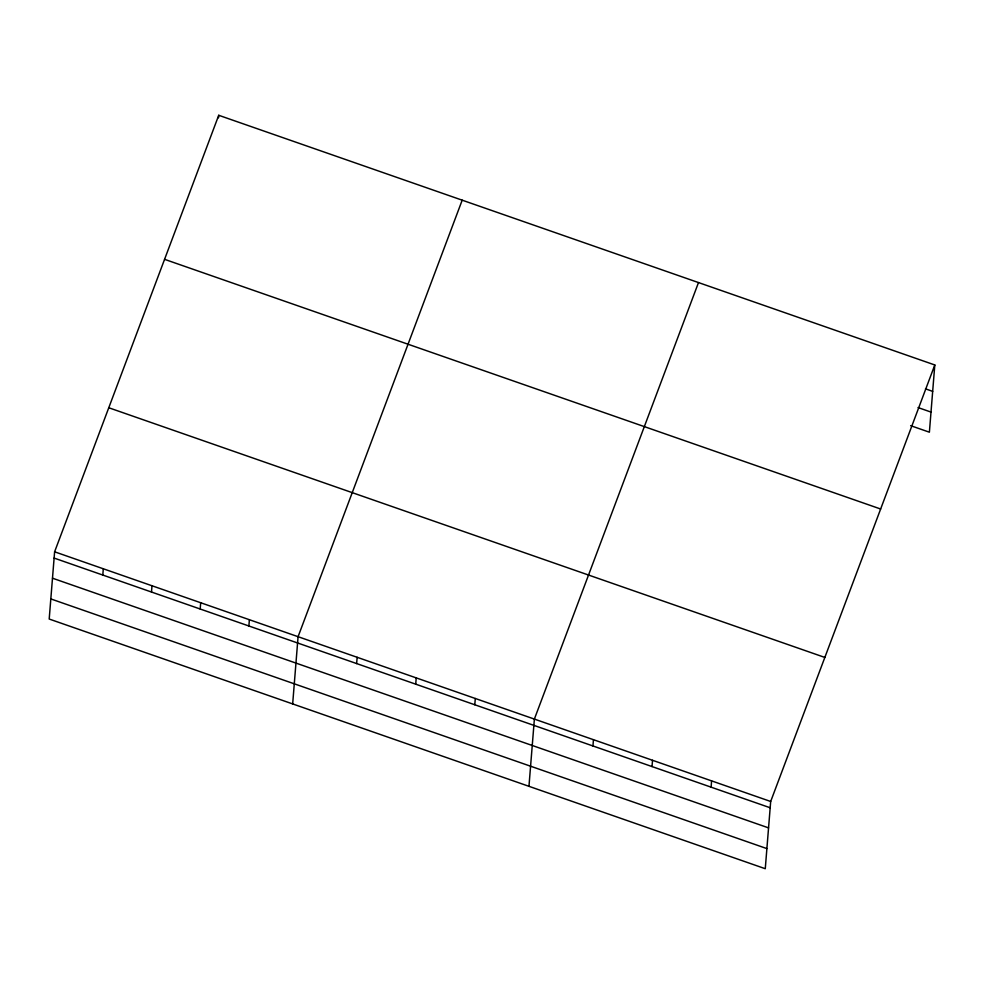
<?xml version="1.0" encoding="UTF-8"?>
<svg xmlns="http://www.w3.org/2000/svg" width="984" height="984" viewBox="0 0 984 984"><rect width="100%" height="100%" fill="white"/><g stroke="black" fill="none" stroke-linecap="round" stroke-linejoin="round"><path stroke-width="1.48" d="M54.612 551.803L49.2 619.034L765.269 868.712L770.681 801.48L934.8 364.966L218.731 115.288L54.612 551.803L770.681 801.48M102.791 575.062L103.308 568.777M151.487 592.036L151.991 585.763M218.534 117.797L218.731 115.288M200.183 609.01L200.687 602.737M248.878 625.996L249.382 619.711M292.666 703.929L298.078 636.697L462.197 200.17M356.638 663.573L357.143 657.287M415.715 684.175L416.22 677.89M474.792 704.765L475.297 698.492M528.962 786.327L534.373 719.095L698.492 282.568M592.946 745.97L593.45 739.685M652.023 766.561L652.527 760.288M711.1 787.163L711.604 780.89M934.8 364.966L929.388 432.197L910.655 425.666M925.477 388.84L932.672 391.361M918.035 407.561L931.012 412.087M164.574 259.333L880.643 509.011M108.769 407.745L824.838 657.435M54.108 558.076L770.177 807.766M52.484 578.198L768.553 827.876M50.824 598.924L766.88 848.602"/></g></svg>
